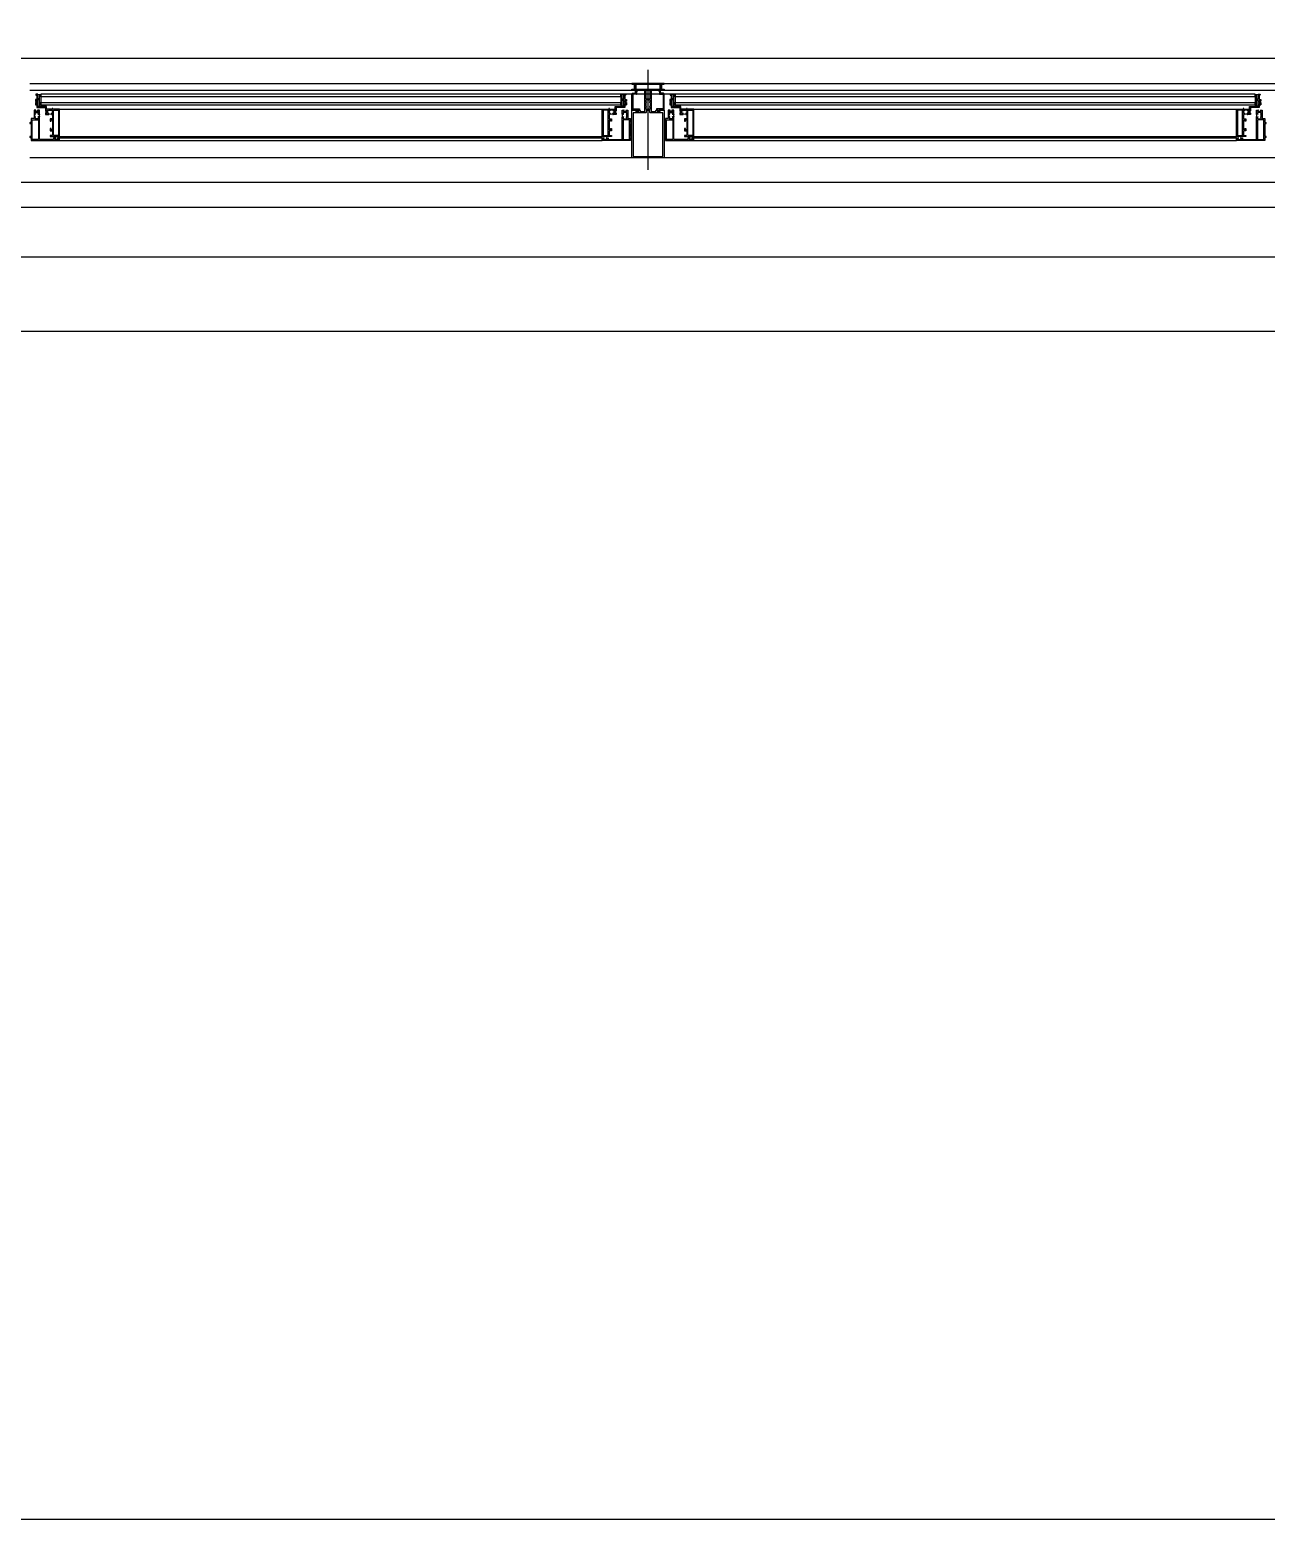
# Model space of a CAD drawing. Header units: millimetres. Extents: x 0 to 356400, y 0 to 68257.
# Drawn here: x 333158.7 to 333258.5, y 7200 to 7320.2 of the extents above; entities that cross this region are included whole.
import ezdxf

# ---------------------------------------------------------------- set-up
doc = ezdxf.new("R2010")
doc.units = ezdxf.units.MM
doc.header["$LTSCALE"] = 75
doc.layers.add('8', color=8, linetype='Continuous')
doc.layers.add('G(그리드2)', color=235, linetype='Continuous', plot=False)

# ---------------------------------------------------------------- blocks, each defined once
blk = doc.blocks.new('G$C7369CDF7')
at = {"layer": '8'}
for p, q in [((1230.3, 85650), (1230.3, 9550)), ((1530.3, 10660), (1530.3, 38660)), ((1780.3, 29700), (1780.3, 36410)), ((1230.3, 36260), (1230.3, 29860)), ((1480.3, 36260), (1480.3, 29840)), ((1630.3, 29860), (1630.3, 36260)), ((1280.3, 31162.5), (1280.3, 36185)), ((1294.3, 31162.5), (1294.3, 36185)), ((1430.3, 36185), (1430.3, 31162.5)), ((1302.3, 33641.1), (1302.3, 33645)), ((1311.3, 33641.1), (1302.3, 33641.1)), ((1302.3, 33635.1), (1302.3, 31184.9)), ((1307.3, 33635.1), (1302.3, 33635.1)), ((1302.6, 33645.3), (1303.5, 33645.3)), ((1327.3, 33637.6), (1303.3, 33637.6)), ((1303.3, 33637.6), (1303.3, 33635.1)), ((1303.3, 33635.1), (1327.3, 33635.1)), ((1303.8, 33645), (1303.8, 33643.1)), ((1303.8, 33643.1), (1313.1, 33643.1)), ((1307.3, 33635.1), (1307.3, 32464.9)), ((1311.3, 33637.6), (1311.3, 33641.1)), ((1314.6, 33637.6), (1311.3, 33637.6)), ((1327.3, 33641.1), (1312.6, 33641.1)), ((1312.6, 33641.1), (1312.6, 33638.9)), ((1312.6, 33638.9), (1314.6, 33638.9)), ((1313.1, 33643.1), (1313.1, 33646.3)), ((1313.1, 33646.3), (1316.1, 33646.3)), ((1314.6, 33638.9), (1314.6, 33637.6)), ((1316.1, 33644.6), (1315.1, 33644.6)), ((1315.1, 33644.6), (1315.1, 33643.1)), ((1315.1, 33643.1), (1316.6, 33643.1)), ((1316.6, 33645.8), (1316.6, 33645.1)), ((1316.6, 33643.1), (1318.8, 33643.1)), ((1324.3, 33635.1), (1318.3, 33635.1)), ((1318.8, 33643.1), (1318.8, 33646.3)), ((1318.8, 33646.3), (1323.3, 33646.3)), ((1319.3, 33635.1), (1319.3, 32464.9)), ((1323.3, 33644.6), (1320.8, 33644.6)), ((1320.8, 33644.6), (1320.8, 33643.1)), ((1320.8, 33643.1), (1329.3, 33643.1)), ((1323.8, 33645.8), (1323.8, 33645.1)), ((1324.3, 33635.1), (1324.3, 32464.9)), ((1325.3, 33637.6), (1325.3, 33638.9)), ((1325.3, 33638.9), (1327.3, 33638.9)), ((1327.3, 33637.6), (1325.3, 33637.6)), ((1327.3, 33638.9), (1327.3, 33641.1)), ((1327.3, 33635.1), (1327.3, 33637.6)), ((1327.3, 33623.7), (1327.3, 33637.6)), ((1329.3, 33643.1), (1329.3, 33625.7)), ((1334.3, 33645.5), (1334.3, 33649)), ((1334.3, 33649), (1345, 33649)), ((1334.3, 33638), (1334.3, 33641.5)), ((1342.2, 33638), (1334.3, 33638)), ((1334.8, 33642), (1334.8, 33642)), ((1336.8, 33647), (1335.3, 33647)), ((1335.3, 33647), (1335.3, 33645.5)), ((1335.3, 33641.5), (1335.3, 33640)), ((1335.3, 33640), (1336.8, 33640)), ((1336.8, 33640), (1336.8, 33647)), ((1338.8, 33646.5), (1338.8, 33640.5)), ((1341.7, 33647), (1339.3, 33647)), ((1339.3, 33640), (1341.7, 33640)), ((1341.7, 33646.5), (1341.7, 33647)), ((1341.7, 33640), (1341.7, 33640.5)), ((1347.9, 33647), (1342.7, 33647)), ((1342.7, 33647), (1342.7, 33646.5)), ((1342.7, 33640.5), (1342.7, 33638.5)), ((1345, 33649), (1345.3, 33648.7)), ((1345.3, 33648.7), (1345.6, 33649)), ((1345.6, 33649), (1350.8, 33649)), ((1347.9, 33646.5), (1347.9, 33647)), ((1347.9, 33638.5), (1347.9, 33640.5)), ((1392.3, 33638), (1348.4, 33638)), ((1351.3, 33647), (1348.9, 33647)), ((1348.9, 33647), (1348.9, 33646.5)), ((1348.9, 33640.5), (1348.9, 33640)), ((1348.9, 33640), (1351.3, 33640)), ((1351.3, 33649.5), (1351.3, 33654.5)), ((1351.3, 33654.5), (1359.3, 33654.5)), ((1351.8, 33640.5), (1351.8, 33646.5)), ((1353.8, 33652.5), (1353.8, 33640)), ((1393.3, 33652.5), (1353.8, 33652.5)), ((1353.8, 33640), (1393.3, 33640)), ((1359.3, 33654.5), (1359.3, 33656.5)), ((1361.3, 33656.5), (1361.3, 33654.5)), ((1361.3, 33654.5), (1387.3, 33654.5)), ((1387.3, 33654.5), (1387.3, 33656.5)), ((1389.3, 33656.5), (1389.3, 33654.5)), ((1389.3, 33654.5), (1395.3, 33654.5)), ((1393.3, 33640), (1393.3, 33652.5)), ((1393.3, 33609.5), (1393.3, 33637)), ((1395.3, 33654.5), (1395.3, 33597.5)), ((1332.3, 33623.7), (1327.3, 33623.7)), ((1329.3, 33625.7), (1335.8, 33625.7)), ((1331.8, 33612.5), (1332.3, 33612.5)), ((1332.3, 33611), (1331.8, 33611)), ((1332.3, 33616.8), (1332.3, 33623.7)), ((1332.6, 33616.5), (1332.3, 33616.8)), ((1332.3, 33616.2), (1332.6, 33616.5)), ((1332.3, 33612.5), (1332.3, 33616.2)), ((1332.3, 33597.5), (1332.3, 33611)), ((1332.3, 32474.3), (1332.3, 33597.5)), ((1387.3, 33597.5), (1332.3, 33597.5)), ((1334.3, 33620.9), (1334.3, 33620.6)), ((1334.3, 33618.6), (1334.3, 33614.4)), ((1334.3, 33612.4), (1334.3, 33612.1)), ((1385.3, 33609.5), (1334.3, 33609.5)), ((1334.3, 33609.5), (1334.3, 33599.5)), ((1334.3, 33599.5), (1385.3, 33599.5)), ((1335.8, 33624.7), (1334.9, 33624.7)), ((1334.9, 33623.5), (1341.1, 33623.5)), ((1340.7, 33621.5), (1334.9, 33621.5)), ((1334.9, 33611.5), (1340.7, 33611.5)), ((1340.2, 33625.7), (1343.3, 33625.7)), ((1341.1, 33624.7), (1340.2, 33624.7)), ((1342.8, 33619.1), (1340.8, 33619.1)), ((1340.8, 33613.9), (1342.8, 33613.9)), ((1341.3, 33620.6), (1341.3, 33620.9)), ((1341.3, 33612.1), (1341.3, 33612.4)), ((1343.3, 33625.7), (1343.3, 33619.6)), ((1343.3, 33613.4), (1343.3, 33611.5)), ((1343.3, 33611.5), (1351.8, 33611.5)), ((1351.8, 33611.5), (1351.8, 33616.5)), ((1351.8, 33616.5), (1356.3, 33616.5)), ((1356.3, 33614.5), (1353.8, 33614.5)), ((1353.8, 33614.5), (1353.8, 33611.5)), ((1353.8, 33611.5), (1373.8, 33611.5)), ((1356.3, 33616.5), (1356.3, 33614.5)), ((1371.3, 33614.5), (1371.3, 33616.5)), ((1371.3, 33616.5), (1375.8, 33616.5)), ((1373.8, 33614.5), (1371.3, 33614.5)), ((1373.8, 33611.5), (1373.8, 33614.5)), ((1375.8, 33616.5), (1375.8, 33611.5)), ((1375.8, 33611.5), (1385.3, 33611.5)), ((1385.3, 33611.5), (1385.3, 33616.5)), ((1385.3, 33616.5), (1387.3, 33616.5)), ((1385.3, 33599.5), (1385.3, 33609.5)), ((1387.3, 33616.5), (1387.3, 33597.5)), ((1387.3, 32502.5), (1387.3, 33597.5)), ((1390.3, 33606), (1390.3, 33609.5)), ((1390.3, 33609.5), (1393.3, 33609.5)), ((1390.3, 33597.5), (1390.3, 33601)), ((1390.3, 32502.5), (1390.3, 33597.5)), ((1395.3, 33597.5), (1390.3, 33597.5)), ((1393.3, 33607.5), (1391.8, 33607.5)), ((1391.8, 33607.5), (1391.8, 33606)), ((1391.8, 33601), (1391.8, 33599.5)), ((1391.8, 33599.5), (1393.3, 33599.5)), ((1393.3, 33599.5), (1393.3, 33607.5)), ((1395.3, 32502.5), (1395.3, 33597.5)), ((1332.3, 32489), (1331.8, 32489)), ((1331.8, 32487.5), (1332.3, 32487.5)), ((1387.3, 32502.5), (1332.3, 32502.5)), ((1332.3, 32502.5), (1332.3, 32489)), ((1332.3, 32487.5), (1332.3, 32483.8)), ((1334.3, 32490.5), (1334.3, 32500.5)), ((1334.3, 32500.5), (1385.3, 32500.5)), ((1385.3, 32490.5), (1334.3, 32490.5)), ((1334.3, 32487.6), (1334.3, 32487.9)), ((1334.3, 32481.4), (1334.3, 32485.6)), ((1334.9, 32488.5), (1340.7, 32488.5)), ((1340.8, 32486.1), (1342.8, 32486.1)), ((1341.3, 32487.9), (1341.3, 32487.6)), ((1343.3, 32486.6), (1343.3, 32488.5)), ((1343.3, 32488.5), (1351.8, 32488.5)), ((1351.8, 32488.5), (1351.8, 32483.5)), ((1353.8, 32485.5), (1353.8, 32488.5)), ((1353.8, 32488.5), (1373.8, 32488.5)), ((1356.3, 32485.5), (1353.8, 32485.5)), ((1356.3, 32483.5), (1356.3, 32485.5)), ((1373.8, 32485.5), (1371.3, 32485.5)), ((1371.3, 32485.5), (1371.3, 32483.5)), ((1373.8, 32488.5), (1373.8, 32485.5)), ((1375.8, 32483.5), (1375.8, 32488.5)), ((1375.8, 32488.5), (1385.3, 32488.5)), ((1385.3, 32500.5), (1385.3, 32490.5)), ((1385.3, 32488.5), (1385.3, 32483.5)), ((1387.3, 32483.5), (1387.3, 32502.5)), ((1390.3, 32502.5), (1390.3, 32499)), ((1395.3, 32502.5), (1390.3, 32502.5)), ((1390.3, 32494), (1390.3, 32490.5)), ((1390.3, 32490.5), (1393.3, 32490.5)), ((1391.8, 32499), (1391.8, 32500.5)), ((1391.8, 32500.5), (1393.3, 32500.5)), ((1391.8, 32492.5), (1391.8, 32494)), ((1393.3, 32492.5), (1391.8, 32492.5)), ((1393.3, 32500.5), (1393.3, 32492.5)), ((1393.3, 32490.5), (1393.3, 32463)), ((1395.3, 32445.5), (1395.3, 32502.5)), ((1307.3, 32464.9), (1302.3, 32464.9)), ((1311.3, 32458.9), (1302.3, 32458.9)), ((1302.3, 32458.9), (1302.3, 32455)), ((1302.6, 32454.7), (1303.5, 32454.7)), ((1303.3, 32464.9), (1327.3, 32464.9)), ((1303.3, 32462.4), (1303.3, 32464.9)), ((1327.3, 32462.4), (1303.3, 32462.4)), ((1303.8, 32455), (1303.8, 32456.9)), ((1303.8, 32456.9), (1313.1, 32456.9)), ((1314.6, 32462.4), (1311.3, 32462.4)), ((1311.3, 32462.4), (1311.3, 32458.9)), ((1312.6, 32458.9), (1312.6, 32461.1)), ((1312.6, 32461.1), (1314.6, 32461.1)), ((1327.3, 32458.9), (1312.6, 32458.9)), ((1313.1, 32456.9), (1313.1, 32453.7)), ((1314.6, 32461.1), (1314.6, 32462.4)), ((1315.1, 32455.4), (1315.1, 32456.9)), ((1315.1, 32456.9), (1316.6, 32456.9)), ((1316.1, 32455.4), (1315.1, 32455.4)), ((1316.6, 32456.9), (1318.8, 32456.9)), ((1316.6, 32454.2), (1316.6, 32454.9)), ((1324.3, 32464.9), (1318.3, 32464.9)), ((1318.8, 32456.9), (1318.8, 32453.7)), ((1320.8, 32455.4), (1320.8, 32456.9)), ((1320.8, 32456.9), (1329.3, 32456.9)), ((1323.3, 32455.4), (1320.8, 32455.4)), ((1323.8, 32454.2), (1323.8, 32454.9)), ((1327.3, 32462.4), (1325.3, 32462.4)), ((1325.3, 32462.4), (1325.3, 32461.1)), ((1325.3, 32461.1), (1327.3, 32461.1)), ((1332.3, 32476.3), (1327.3, 32476.3)), ((1327.3, 32476.3), (1327.3, 32462.4)), ((1327.3, 32464.9), (1327.3, 32462.4)), ((1327.3, 32461.1), (1327.3, 32458.9)), ((1329.3, 32456.9), (1329.3, 32474.3)), ((1329.3, 32474.3), (1335.8, 32474.3)), ((1332.3, 32483.8), (1332.6, 32483.5)), ((1332.6, 32483.5), (1332.3, 32483.2)), ((1332.3, 32483.2), (1332.3, 32476.3)), ((1334.3, 32479.1), (1334.3, 32479.4)), ((1342.2, 32462), (1334.3, 32462)), ((1334.3, 32462), (1334.3, 32458.5)), ((1334.8, 32458), (1334.8, 32458)), ((1340.7, 32478.5), (1334.9, 32478.5)), ((1334.9, 32476.5), (1341.1, 32476.5)), ((1335.8, 32475.3), (1334.9, 32475.3)), ((1335.3, 32458.5), (1335.3, 32460)), ((1335.3, 32460), (1336.8, 32460)), ((1336.8, 32460), (1336.8, 32453)), ((1338.8, 32453.5), (1338.8, 32459.5)), ((1339.3, 32460), (1341.7, 32460)), ((1341.1, 32475.3), (1340.2, 32475.3)), ((1340.2, 32474.3), (1343.3, 32474.3)), ((1342.8, 32480.9), (1340.8, 32480.9)), ((1341.3, 32479.4), (1341.3, 32479.1)), ((1341.7, 32460), (1341.7, 32459.5)), ((1342.7, 32459.5), (1342.7, 32461.5)), ((1343.3, 32474.3), (1343.3, 32480.4)), ((1347.9, 32461.5), (1347.9, 32459.5)), ((1392.3, 32462), (1348.4, 32462)), ((1348.9, 32459.5), (1348.9, 32460)), ((1348.9, 32460), (1351.3, 32460)), ((1351.8, 32483.5), (1356.3, 32483.5)), ((1351.8, 32459.5), (1351.8, 32453.5)), ((1353.8, 32447.5), (1353.8, 32460)), ((1353.8, 32460), (1393.3, 32460)), ((1371.3, 32483.5), (1375.8, 32483.5)), ((1385.3, 32483.5), (1387.3, 32483.5)), ((1393.3, 32460), (1393.3, 32447.5)), ((1281.8, 32442.5), (1280.3, 32442.5)), ((1280.3, 32442.5), (1280.3, 32410)), ((1281.8, 32436), (1281.8, 32442.5)), ((1281.8, 32386.5), (1281.8, 32434)), ((1281.8, 32434), (1291.2, 32434)), ((1291.2, 32435.5), (1282.3, 32435.5)), ((1283.5, 32437.1), (1291.8, 32437.1)), ((1291.8, 32435.6), (1283.5, 32435.6)), ((1292.3, 32437.6), (1292.3, 32442.5)), ((1292.3, 32442.5), (1294.3, 32442.5)), ((1292.3, 32410), (1292.3, 32435.1)), ((1294.3, 32442.5), (1294.3, 32432.5)), ((1294.3, 32432.5), (1295, 32432.5)), ((1295, 32431), (1294.3, 32431)), ((1294.3, 32431), (1294.3, 32417.5)), ((1300.3, 32435), (1294.8, 32435)), ((1294.8, 32435), (1294.8, 32433)), ((1294.8, 32433), (1301.3, 32433)), ((1300.3, 32441.5), (1300.3, 32435)), ((1334, 32442.5), (1301.3, 32442.5)), ((1302.3, 32434), (1302.3, 32440.5)), ((1302.3, 32440.5), (1331.7, 32440.5)), ((1313.1, 32453.7), (1316.1, 32453.7)), ((1318.8, 32453.7), (1323.3, 32453.7)), ((1331.7, 32440.5), (1331.7, 32427)), ((1331.7, 32427), (1334, 32427)), ((1334, 32433), (1334, 32442.5)), ((1334, 32427), (1334, 32430)), ((1334.3, 32454.5), (1334.3, 32451)), ((1334.3, 32451), (1345, 32451)), ((1334.3, 32433.6), (1334.3, 32442.5)), ((1334.3, 32442.5), (1430.3, 32442.5)), ((1334.3, 32426), (1334.3, 32429.5)), ((1336.8, 32425.5), (1334.8, 32425.5)), ((1335.3, 32453), (1335.3, 32454.5)), ((1336.8, 32453), (1335.3, 32453)), ((1337, 32434.5), (1335.4, 32434.5)), ((1335.4, 32434.5), (1335.4, 32433.6)), ((1335.4, 32433.8), (1335.4, 32433)), ((1335.4, 32430), (1335.4, 32429.1)), ((1335.4, 32429.5), (1335.4, 32428.5)), ((1335.4, 32428.5), (1337, 32428.5)), ((1336.4, 32434.3), (1335.9, 32434.3)), ((1335.9, 32428.6), (1336.4, 32428.6)), ((1336.9, 32429.1), (1336.9, 32433.8)), ((1337, 32428.5), (1337, 32434.5)), ((1337.3, 32417), (1337.3, 32425)), ((1341.7, 32453), (1339.3, 32453)), ((1339.8, 32439.5), (1339.8, 32414.5)), ((1427.8, 32440), (1340.3, 32440)), ((1341.7, 32453.5), (1341.7, 32453)), ((1342.7, 32453), (1342.7, 32453.5)), ((1347.9, 32453), (1342.7, 32453)), ((1345, 32451), (1345.3, 32451.3)), ((1345.3, 32451.3), (1345.6, 32451)), ((1345.6, 32451), (1350.8, 32451)), ((1347.9, 32453.5), (1347.9, 32453)), ((1348.9, 32453), (1348.9, 32453.5)), ((1351.3, 32453), (1348.9, 32453)), ((1351.3, 32450.5), (1351.3, 32445.5)), ((1351.3, 32445.5), (1359.3, 32445.5)), ((1393.3, 32447.5), (1353.8, 32447.5)), ((1359.3, 32445.5), (1359.3, 32443.5)), ((1361.3, 32443.5), (1361.3, 32445.5)), ((1361.3, 32445.5), (1387.3, 32445.5)), ((1387.3, 32445.5), (1387.3, 32443.5)), ((1389.3, 32443.5), (1389.3, 32445.5)), ((1389.3, 32445.5), (1395.3, 32445.5)), ((1427.8, 32380), (1427.8, 32440)), ((1430.3, 32442.5), (1430.3, 32377.5)), ((1454.5, 32410), (1253.2, 32410)), ((1280.3, 32410), (1280.3, 32377.5)), ((1292.3, 32384.9), (1292.3, 32410)), ((1294.3, 32414.5), (1294.3, 32405.5)), ((1311.3, 32414.5), (1294.3, 32414.5)), ((1294.3, 32405.5), (1311.3, 32405.5)), ((1294.3, 32402.5), (1294.3, 32389)), ((1295.3, 32416.5), (1322.5, 32416.5)), ((1322.5, 32403.5), (1295.3, 32403.5)), ((1311.3, 32410), (1311.3, 32414.5)), ((1311.3, 32405.5), (1311.3, 32410)), ((1313.3, 32410), (1313.3, 32413.7)), ((1313.3, 32410), (1313.3, 32406.3)), ((1314.1, 32414.5), (1316.8, 32414.5)), ((1314.1, 32405.5), (1316.8, 32405.5)), ((1317.3, 32414), (1317.3, 32413.8)), ((1317.3, 32406), (1317.3, 32406.3)), ((1318.8, 32413.8), (1318.8, 32414)), ((1318.8, 32406.3), (1318.8, 32406)), ((1319.3, 32414.5), (1326.3, 32414.5)), ((1319.3, 32405.5), (1326.3, 32405.5)), ((1322.5, 32416.5), (1322.8, 32416.2)), ((1322.8, 32403.8), (1322.5, 32403.5)), ((1322.8, 32416.2), (1323.1, 32416.5)), ((1323.1, 32403.5), (1322.8, 32403.8)), ((1323.1, 32416.5), (1336.8, 32416.5)), ((1336.8, 32403.5), (1323.1, 32403.5)), ((1326.8, 32414), (1326.8, 32413.8)), ((1326.8, 32406), (1326.8, 32406.3)), ((1328.3, 32413.8), (1328.3, 32414)), ((1328.3, 32406.3), (1328.3, 32406)), ((1328.8, 32414.5), (1331.5, 32414.5)), ((1328.8, 32405.5), (1331.5, 32405.5)), ((1332.3, 32413.7), (1332.3, 32410)), ((1332.3, 32406.3), (1332.3, 32410)), ((1334.8, 32413.5), (1334.8, 32410)), ((1334.8, 32410), (1334.8, 32406.5)), ((1334.8, 32394.5), (1336.8, 32394.5)), ((1339.3, 32414), (1335.3, 32414)), ((1335.3, 32406), (1339.3, 32406)), ((1337.3, 32395), (1337.3, 32403)), ((1339.8, 32405.5), (1339.8, 32380.5)), ((1280.3, 32377.5), (1281.8, 32377.5)), ((1281.8, 32377.5), (1281.8, 32384)), ((1291.2, 32386), (1282.3, 32386)), ((1282.3, 32384.5), (1291.2, 32384.5)), ((1283.5, 32384.4), (1291.8, 32384.4)), ((1291.8, 32382.9), (1283.5, 32382.9)), ((1292.3, 32377.5), (1292.3, 32382.4)), ((1294.3, 32377.5), (1292.3, 32377.5)), ((1294.3, 32389), (1295, 32389)), ((1295, 32387.5), (1294.3, 32387.5)), ((1294.3, 32387.5), (1294.3, 32377.5)), ((1294.8, 32385), (1294.8, 32387)), ((1294.8, 32387), (1301.3, 32387)), ((1300.3, 32385), (1294.8, 32385)), ((1300.3, 32378.5), (1300.3, 32385)), ((1334, 32377.5), (1301.3, 32377.5)), ((1302.3, 32386), (1302.3, 32379.5)), ((1302.3, 32379.5), (1331.7, 32379.5)), ((1302.3, 32361.1), (1302.3, 32365)), ((1302.6, 32365.3), (1303.5, 32365.3)), ((1303.8, 32365), (1303.8, 32363.1)), ((1313.1, 32363.1), (1313.1, 32366.3)), ((1313.1, 32366.3), (1316.1, 32366.3)), ((1316.1, 32364.6), (1315.1, 32364.6)), ((1315.1, 32364.6), (1315.1, 32363.1)), ((1316.6, 32365.8), (1316.6, 32365.1)), ((1318.8, 32363.1), (1318.8, 32366.3)), ((1318.8, 32366.3), (1323.3, 32366.3)), ((1323.3, 32364.6), (1320.8, 32364.6)), ((1320.8, 32364.6), (1320.8, 32363.1)), ((1323.8, 32365.8), (1323.8, 32365.1)), ((1331.7, 32379.5), (1331.7, 32393)), ((1331.7, 32393), (1334, 32393)), ((1334, 32393), (1334, 32390)), ((1334, 32387), (1334, 32377.5)), ((1334.3, 32390.6), (1334.3, 32394)), ((1334.3, 32377.5), (1334.3, 32386.5)), ((1430.3, 32377.5), (1334.3, 32377.5)), ((1334.3, 32365.5), (1334.3, 32369)), ((1334.3, 32369), (1345, 32369)), ((1336.8, 32367), (1335.3, 32367)), ((1335.3, 32367), (1335.3, 32365.5)), ((1337, 32391.5), (1335.4, 32391.5)), ((1335.4, 32391.5), (1335.4, 32390.6)), ((1335.4, 32390), (1335.4, 32390.9)), ((1335.4, 32386.2), (1335.4, 32387)), ((1335.4, 32386.5), (1335.4, 32385.5)), ((1335.4, 32385.5), (1337, 32385.5)), ((1335.9, 32391.4), (1336.4, 32391.4)), ((1336.4, 32385.7), (1335.9, 32385.7)), ((1336.8, 32360), (1336.8, 32367)), ((1336.9, 32390.9), (1336.9, 32386.2)), ((1337, 32385.5), (1337, 32391.5)), ((1338.8, 32366.5), (1338.8, 32360.5)), ((1341.7, 32367), (1339.3, 32367)), ((1340.3, 32380), (1427.8, 32380)), ((1341.7, 32366.5), (1341.7, 32367)), ((1347.9, 32367), (1342.7, 32367)), ((1342.7, 32367), (1342.7, 32366.5)), ((1345, 32369), (1345.3, 32368.7)), ((1345.3, 32368.7), (1345.6, 32369)), ((1345.6, 32369), (1350.8, 32369)), ((1347.9, 32366.5), (1347.9, 32367)), ((1351.3, 32367), (1348.9, 32367)), ((1348.9, 32367), (1348.9, 32366.5)), ((1351.3, 32369.5), (1351.3, 32374.5)), ((1351.3, 32374.5), (1359.3, 32374.5)), ((1351.8, 32360.5), (1351.8, 32366.5)), ((1353.8, 32372.5), (1353.8, 32360)), ((1393.3, 32372.5), (1353.8, 32372.5)), ((1359.3, 32374.5), (1359.3, 32376.5)), ((1361.3, 32376.5), (1361.3, 32374.5)), ((1361.3, 32374.5), (1387.3, 32374.5)), ((1387.3, 32374.5), (1387.3, 32376.5)), ((1389.3, 32376.5), (1389.3, 32374.5)), ((1389.3, 32374.5), (1395.3, 32374.5)), ((1393.3, 32360), (1393.3, 32372.5)), ((1395.3, 32374.5), (1395.3, 32317.5)), ((1311.3, 32361.1), (1302.3, 32361.1)), ((1307.3, 32355.1), (1302.3, 32355.1)), ((1327.3, 32357.6), (1303.3, 32357.6)), ((1303.3, 32357.6), (1303.3, 32355.1)), ((1303.3, 32355.1), (1327.3, 32355.1)), ((1303.8, 32363.1), (1313.1, 32363.1)), ((1307.3, 32355.1), (1307.3, 31184.9)), ((1311.3, 32357.6), (1311.3, 32361.1)), ((1314.6, 32357.6), (1311.3, 32357.6)), ((1327.3, 32361.1), (1312.6, 32361.1)), ((1312.6, 32361.1), (1312.6, 32358.9)), ((1312.6, 32358.9), (1314.6, 32358.9)), ((1314.6, 32358.9), (1314.6, 32357.6)), ((1315.1, 32363.1), (1316.6, 32363.1)), ((1316.6, 32363.1), (1318.8, 32363.1)), ((1324.3, 32355.1), (1318.3, 32355.1)), ((1319.3, 32355.1), (1319.3, 31184.9)), ((1320.8, 32363.1), (1329.3, 32363.1)), ((1324.3, 32355.1), (1324.3, 31184.9)), ((1325.3, 32357.6), (1325.3, 32358.9)), ((1325.3, 32358.9), (1327.3, 32358.9)), ((1327.3, 32357.6), (1325.3, 32357.6)), ((1327.3, 32358.9), (1327.3, 32361.1)), ((1327.3, 32355.1), (1327.3, 32357.6)), ((1327.3, 32343.7), (1327.3, 32357.6)), ((1332.3, 32343.7), (1327.3, 32343.7)), ((1329.3, 32363.1), (1329.3, 32345.7)), ((1329.3, 32345.7), (1335.8, 32345.7)), ((1332.3, 31222.5), (1332.3, 32345.7)), ((1332.3, 32336.8), (1332.3, 32343.7)), ((1332.6, 32336.5), (1332.3, 32336.8)), ((1332.3, 32336.2), (1332.6, 32336.5)), ((1332.3, 32332.5), (1332.3, 32336.2)), ((1334.3, 32358), (1334.3, 32361.5)), ((1342.2, 32358), (1334.3, 32358)), ((1334.3, 32340.9), (1334.3, 32340.6)), ((1334.3, 32338.6), (1334.3, 32334.4)), ((1334.8, 32362), (1334.8, 32362)), ((1335.8, 32344.7), (1334.9, 32344.7)), ((1334.9, 32343.5), (1341.1, 32343.5)), ((1340.7, 32341.5), (1334.9, 32341.5)), ((1335.3, 32361.5), (1335.3, 32360)), ((1335.3, 32360), (1336.8, 32360)), ((1339.3, 32360), (1341.7, 32360)), ((1340.2, 32345.7), (1343.3, 32345.7)), ((1341.1, 32344.7), (1340.2, 32344.7)), ((1342.8, 32339.1), (1340.8, 32339.1)), ((1341.3, 32340.6), (1341.3, 32340.9)), ((1341.7, 32360), (1341.7, 32360.5)), ((1342.7, 32360.5), (1342.7, 32358.5)), ((1343.3, 32345.7), (1343.3, 32339.6)), ((1347.9, 32358.5), (1347.9, 32360.5)), ((1392.3, 32358), (1348.4, 32358)), ((1348.9, 32360.5), (1348.9, 32360)), ((1348.9, 32360), (1351.3, 32360)), ((1351.8, 32331.5), (1351.8, 32336.5)), ((1351.8, 32336.5), (1356.3, 32336.5)), ((1353.8, 32360), (1393.3, 32360)), ((1356.3, 32334.5), (1353.8, 32334.5)), ((1353.8, 32334.5), (1353.8, 32331.5)), ((1356.3, 32336.5), (1356.3, 32334.5)), ((1371.3, 32334.5), (1371.3, 32336.5)), ((1371.3, 32336.5), (1375.8, 32336.5)), ((1373.8, 32334.5), (1371.3, 32334.5)), ((1373.8, 32331.5), (1373.8, 32334.5)), ((1375.8, 32336.5), (1375.8, 32331.5)), ((1385.3, 32331.5), (1385.3, 32336.5)), ((1385.3, 32336.5), (1387.3, 32336.5)), ((1387.3, 32336.5), (1387.3, 32317.5)), ((1393.3, 32329.5), (1393.3, 32357)), ((1331.8, 32332.5), (1332.3, 32332.5)), ((1332.3, 32331), (1331.8, 32331)), ((1332.3, 32317.5), (1332.3, 32331)), ((1387.3, 32317.5), (1332.3, 32317.5)), ((1334.3, 32332.4), (1334.3, 32332.1)), ((1385.3, 32329.5), (1334.3, 32329.5)), ((1334.3, 32329.5), (1334.3, 32319.5)), ((1334.3, 32319.5), (1385.3, 32319.5)), ((1334.9, 32331.5), (1340.7, 32331.5)), ((1340.8, 32333.9), (1342.8, 32333.9)), ((1341.3, 32332.1), (1341.3, 32332.4)), ((1343.3, 32333.4), (1343.3, 32331.5)), ((1343.3, 32331.5), (1351.8, 32331.5)), ((1353.8, 32331.5), (1373.8, 32331.5)), ((1375.8, 32331.5), (1385.3, 32331.5)), ((1385.3, 32319.5), (1385.3, 32329.5)), ((1387.3, 31222.5), (1387.3, 32317.5)), ((1390.3, 32326), (1390.3, 32329.5)), ((1390.3, 32329.5), (1393.3, 32329.5)), ((1390.3, 32317.5), (1390.3, 32321)), ((1390.3, 31222.5), (1390.3, 32317.5)), ((1395.3, 32317.5), (1390.3, 32317.5)), ((1393.3, 32327.5), (1391.8, 32327.5)), ((1391.8, 32327.5), (1391.8, 32326)), ((1391.8, 32321), (1391.8, 32319.5)), ((1391.8, 32319.5), (1393.3, 32319.5)), ((1393.3, 32319.5), (1393.3, 32327.5)), ((1395.3, 31222.5), (1395.3, 32317.5)), ((1387.3, 31222.5), (1332.3, 31222.5)), ((1332.3, 31222.5), (1332.3, 31209)), ((1387.3, 31203.5), (1387.3, 31222.5)), ((1390.3, 31222.5), (1390.3, 31219)), ((1395.3, 31222.5), (1390.3, 31222.5)), ((1395.3, 31165.5), (1395.3, 31222.5)), ((1332.3, 31196.3), (1327.3, 31196.3)), ((1327.3, 31196.3), (1327.3, 31182.4)), ((1329.3, 31176.9), (1329.3, 31194.3)), ((1329.3, 31194.3), (1335.8, 31194.3)), ((1332.3, 31209), (1331.8, 31209)), ((1331.8, 31207.5), (1332.3, 31207.5)), ((1332.3, 31207.5), (1332.3, 31203.8)), ((1332.3, 31203.8), (1332.6, 31203.5)), ((1332.6, 31203.5), (1332.3, 31203.2)), ((1332.3, 31203.2), (1332.3, 31196.3)), ((1334.3, 31210.5), (1334.3, 31220.5)), ((1334.3, 31220.5), (1385.3, 31220.5)), ((1385.3, 31210.5), (1334.3, 31210.5)), ((1334.3, 31207.6), (1334.3, 31207.9)), ((1334.3, 31201.4), (1334.3, 31205.6)), ((1334.3, 31199.1), (1334.3, 31199.4)), ((1334.9, 31208.5), (1340.7, 31208.5)), ((1340.7, 31198.5), (1334.9, 31198.5)), ((1334.9, 31196.5), (1341.1, 31196.5)), ((1335.8, 31195.3), (1334.9, 31195.3)), ((1341.1, 31195.3), (1340.2, 31195.3)), ((1340.2, 31194.3), (1343.3, 31194.3)), ((1340.8, 31206.1), (1342.8, 31206.1)), ((1342.8, 31200.9), (1340.8, 31200.9)), ((1341.3, 31207.9), (1341.3, 31207.6)), ((1341.3, 31199.4), (1341.3, 31199.1)), ((1343.3, 31206.6), (1343.3, 31208.5)), ((1343.3, 31208.5), (1351.8, 31208.5)), ((1343.3, 31194.3), (1343.3, 31200.4)), ((1351.8, 31208.5), (1351.8, 31203.5)), ((1351.8, 31203.5), (1356.3, 31203.5)), ((1353.8, 31205.5), (1353.8, 31208.5)), ((1353.8, 31208.5), (1373.8, 31208.5)), ((1356.3, 31205.5), (1353.8, 31205.5)), ((1356.3, 31203.5), (1356.3, 31205.5)), ((1373.8, 31205.5), (1371.3, 31205.5)), ((1371.3, 31205.5), (1371.3, 31203.5)), ((1371.3, 31203.5), (1375.8, 31203.5)), ((1373.8, 31208.5), (1373.8, 31205.5)), ((1375.8, 31203.5), (1375.8, 31208.5)), ((1375.8, 31208.5), (1385.3, 31208.5)), ((1385.3, 31220.5), (1385.3, 31210.5)), ((1385.3, 31208.5), (1385.3, 31203.5)), ((1385.3, 31203.5), (1387.3, 31203.5)), ((1390.3, 31214), (1390.3, 31210.5)), ((1390.3, 31210.5), (1393.3, 31210.5)), ((1391.8, 31219), (1391.8, 31220.5)), ((1391.8, 31220.5), (1393.3, 31220.5)), ((1391.8, 31212.5), (1391.8, 31214)), ((1393.3, 31212.5), (1391.8, 31212.5)), ((1393.3, 31220.5), (1393.3, 31212.5)), ((1393.3, 31210.5), (1393.3, 31183)), ((1307.3, 31184.9), (1302.3, 31184.9)), ((1311.3, 31178.9), (1302.3, 31178.9)), ((1302.3, 31178.9), (1302.3, 31175)), ((1302.6, 31174.7), (1303.5, 31174.7)), ((1303.3, 31184.9), (1327.3, 31184.9)), ((1303.3, 31182.4), (1303.3, 31184.9)), ((1327.3, 31182.4), (1303.3, 31182.4)), ((1303.8, 31175), (1303.8, 31176.9)), ((1303.8, 31176.9), (1313.1, 31176.9)), ((1314.6, 31182.4), (1311.3, 31182.4)), ((1311.3, 31182.4), (1311.3, 31178.9)), ((1312.6, 31178.9), (1312.6, 31181.1)), ((1312.6, 31181.1), (1314.6, 31181.1)), ((1327.3, 31178.9), (1312.6, 31178.9)), ((1313.1, 31176.9), (1313.1, 31173.7)), ((1313.1, 31173.7), (1316.1, 31173.7)), ((1314.6, 31181.1), (1314.6, 31182.4)), ((1315.1, 31175.4), (1315.1, 31176.9)), ((1315.1, 31176.9), (1316.6, 31176.9)), ((1316.1, 31175.4), (1315.1, 31175.4)), ((1316.6, 31176.9), (1318.8, 31176.9)), ((1316.6, 31174.2), (1316.6, 31174.9)), ((1324.3, 31184.9), (1318.3, 31184.9)), ((1318.8, 31176.9), (1318.8, 31173.7)), ((1318.8, 31173.7), (1323.3, 31173.7)), ((1320.8, 31175.4), (1320.8, 31176.9)), ((1320.8, 31176.9), (1329.3, 31176.9)), ((1323.3, 31175.4), (1320.8, 31175.4)), ((1323.8, 31174.2), (1323.8, 31174.9)), ((1327.3, 31182.4), (1325.3, 31182.4)), ((1325.3, 31182.4), (1325.3, 31181.1)), ((1325.3, 31181.1), (1327.3, 31181.1)), ((1327.3, 31184.9), (1327.3, 31182.4)), ((1327.3, 31181.1), (1327.3, 31178.9)), ((1342.2, 31182), (1334.3, 31182)), ((1334.3, 31182), (1334.3, 31178.5)), ((1334.3, 31174.5), (1334.3, 31171)), ((1334.3, 31171), (1345, 31171)), ((1334.8, 31178), (1334.8, 31178)), ((1335.3, 31178.5), (1335.3, 31180)), ((1335.3, 31180), (1336.8, 31180)), ((1335.3, 31173), (1335.3, 31174.5)), ((1336.8, 31173), (1335.3, 31173)), ((1336.8, 31180), (1336.8, 31173)), ((1338.8, 31173.5), (1338.8, 31179.5)), ((1339.3, 31180), (1341.7, 31180)), ((1341.7, 31173), (1339.3, 31173)), ((1341.7, 31180), (1341.7, 31179.5)), ((1341.7, 31173.5), (1341.7, 31173)), ((1342.7, 31179.5), (1342.7, 31181.5)), ((1342.7, 31173), (1342.7, 31173.5)), ((1347.9, 31173), (1342.7, 31173)), ((1345, 31171), (1345.3, 31171.3)), ((1345.3, 31171.3), (1345.6, 31171)), ((1345.6, 31171), (1350.8, 31171)), ((1347.9, 31181.5), (1347.9, 31179.5)), ((1347.9, 31173.5), (1347.9, 31173)), ((1392.3, 31182), (1348.4, 31182)), ((1348.9, 31179.5), (1348.9, 31180)), ((1348.9, 31180), (1351.3, 31180)), ((1348.9, 31173), (1348.9, 31173.5)), ((1351.3, 31173), (1348.9, 31173)), ((1351.3, 31170.5), (1351.3, 31165.5)), ((1351.3, 31165.5), (1359.3, 31165.5)), ((1351.8, 31179.5), (1351.8, 31173.5)), ((1353.8, 31167.5), (1353.8, 31180)), ((1353.8, 31180), (1393.3, 31180)), ((1393.3, 31167.5), (1353.8, 31167.5)), ((1359.3, 31165.5), (1359.3, 31163.5)), ((1361.3, 31163.5), (1361.3, 31165.5)), ((1361.3, 31165.5), (1387.3, 31165.5)), ((1387.3, 31165.5), (1387.3, 31163.5)), ((1389.3, 31163.5), (1389.3, 31165.5)), ((1389.3, 31165.5), (1395.3, 31165.5)), ((1393.3, 31180), (1393.3, 31167.5))]:
    blk.add_line(p, q, dxfattribs=at)
for centre, radius, start, end in [((1360.3, 33656.5), 1, 90, 180), ((1360.3, 33656.5), 1, 0, 90), ((1388.3, 33656.5), 1, 90, 180), ((1388.3, 33656.5), 1, 0, 90), ((1302.6, 33645), 0.3, 90, 180), ((1294.4, 33638.1), 8.43, 339.237, 20.763), ((1303.5, 33645), 0.3, 0, 90), ((1316.1, 33645.8), 0.5, 0, 90), ((1316.1, 33645.1), 0.5, 270, 0), ((1323.3, 33645.8), 0.5, 0, 90), ((1323.3, 33645.1), 0.5, 270, 0), ((1334.8, 33645.5), 0.5, 180, 0), ((1334.8, 33641.5), 0.5, 90, 180), ((1334.8, 33641.5), 0.5, 360, 90), ((1339.3, 33646.5), 0.5, 90, 180), ((1339.3, 33640.5), 0.5, 180, 270), ((1342.2, 33646.5), 0.5, 180, 0), ((1342.2, 33640.5), 0.5, 0, 180), ((1342.2, 33638.5), 0.5, 270, 0), ((1345.3, 33632.7), 6.14, 63.4061, 116.5939), ((1348.4, 33646.5), 0.5, 180, 0), ((1348.4, 33640.5), 0.5, 0, 180), ((1348.4, 33638.5), 0.5, 180, 270), ((1350.8, 33649.5), 0.5, 270, 0), ((1351.3, 33646.5), 0.5, 0, 90), ((1351.3, 33640.5), 0.5, 270, 0), ((1392.3, 33637), 1, 0, 90), ((1331.8, 33611.7), 0.75, 90, 270), ((1334.9, 33624.1), 0.625, 90, 180), ((1334.9, 33624.1), 0.625, 180, 270), ((1334.9, 33620.9), 0.6, 90, 180), ((1334.8, 33620.6), 0.5, 180, 270), ((1334.8, 33618.6), 0.5, 90, 180), ((1334.8, 33614.4), 0.5, 180, 270), ((1334.8, 33612.4), 0.5, 90, 180), ((1334.9, 33612.1), 0.6, 180, 270), ((1334.8, 33619.6), 0.5, 270, 90), ((1334.8, 33613.4), 0.5, 270, 90), ((1335.8, 33625.2), 0.5, 0, 90), ((1335.8, 33625.2), 0.5, 270, 0), ((1340.2, 33625.2), 0.5, 90, 180), ((1340.2, 33625.2), 0.5, 180, 270), ((1340.8, 33619.6), 0.5, 90, 270), ((1340.8, 33613.4), 0.5, 90, 270), ((1340.7, 33620.9), 0.6, 0, 90), ((1340.7, 33612.1), 0.6, 270, 360), ((1340.8, 33620.6), 0.5, 270, 0), ((1340.8, 33612.4), 0.5, 0, 90), ((1341.1, 33624.1), 0.625, 0, 90), ((1341.1, 33624.1), 0.625, 270, 0), ((1352.6, 33616.5), 9.86, 163.8262, 196.1738), ((1342.8, 33619.6), 0.5, 270, 0), ((1342.8, 33613.4), 0.5, 0, 90), ((1391, 33606), 0.75, 180, 0), ((1391, 33601), 0.75, 0, 180), ((1331.8, 32488.3), 0.75, 90, 270), ((1334.9, 32487.9), 0.6, 90, 180), ((1334.8, 32487.6), 0.5, 180, 270), ((1334.8, 32485.6), 0.5, 90, 180), ((1334.8, 32486.6), 0.5, 270, 90), ((1340.8, 32486.6), 0.5, 90, 270), ((1340.7, 32487.9), 0.6, 0, 90), ((1340.8, 32487.6), 0.5, 270, 0), ((1352.6, 32483.5), 9.86, 163.8262, 196.1738), ((1342.8, 32486.6), 0.5, 270, 0), ((1391, 32499), 0.75, 180, 0), ((1391, 32494), 0.75, 0, 180), ((1294.4, 32461.9), 8.43, 339.237, 20.763), ((1302.6, 32455), 0.3, 180, 270), ((1303.5, 32455), 0.3, 270, 0), ((1316.1, 32454.9), 0.5, 0, 90), ((1323.3, 32454.9), 0.5, 0, 90), ((1334.8, 32481.4), 0.5, 180, 270), ((1334.8, 32479.4), 0.5, 90, 180), ((1334.9, 32479.1), 0.6, 180, 270), ((1334.9, 32475.9), 0.625, 90, 180), ((1334.9, 32475.9), 0.625, 180, 270), ((1334.8, 32458.5), 0.5, 180, 270), ((1334.8, 32454.5), 0.5, 0, 180), ((1334.8, 32480.4), 0.5, 270, 90), ((1334.8, 32458.5), 0.5, 270, 0), ((1335.8, 32474.8), 0.5, 0, 90), ((1335.8, 32474.8), 0.5, 270, 0), ((1339.3, 32459.5), 0.5, 90, 180), ((1340.2, 32474.8), 0.5, 90, 180), ((1340.2, 32474.8), 0.5, 180, 270), ((1340.8, 32480.4), 0.5, 90, 270), ((1340.7, 32479.1), 0.6, 270, 0), ((1340.8, 32479.4), 0.5, 0, 90), ((1341.1, 32475.9), 0.625, 0, 90), ((1341.1, 32475.9), 0.625, 270, 0), ((1342.2, 32459.5), 0.5, 180, 0), ((1342.2, 32461.5), 0.5, 0, 90), ((1345.3, 32467.3), 6.14, 243.4061, 296.5939), ((1342.8, 32480.4), 0.5, 0, 90), ((1348.4, 32461.5), 0.5, 90, 180), ((1348.4, 32459.5), 0.5, 180, 0), ((1351.3, 32459.5), 0.5, 0, 90), ((1392.3, 32463), 1, 270, 360), ((1282.3, 32436), 0.5, 180, 270), ((1283.5, 32436.4), 0.75, 90, 270), ((1291.2, 32434.8), 0.75, 270, 90), ((1291.8, 32437.6), 0.5, 270, 0), ((1291.8, 32435.1), 0.5, 0, 90), ((1295, 32431.8), 0.75, 270, 90), ((1301.3, 32441.5), 1, 90, 180), ((1301.3, 32434), 1, 270, 0), ((1316.1, 32454.2), 0.5, 270, 0), ((1323.3, 32454.2), 0.5, 270, 0), ((1334.7, 32433.3), 0.765, 200.2778, 339.7222), ((1334.7, 32429.7), 0.765, 20.2778, 159.7222), ((1334.8, 32433.6), 0.55, 180, 0), ((1334.8, 32429.5), 0.55, 0, 180), ((1334.8, 32426), 0.5, 180, 270), ((1335.9, 32433.8), 0.5, 90, 180), ((1335.9, 32429.1), 0.5, 180, 270), ((1336.4, 32433.8), 0.5, 0, 90), ((1336.4, 32429.1), 0.5, 270, 0), ((1336.8, 32425), 0.5, 0, 90), ((1339.3, 32453.5), 0.5, 180, 270), ((1340.3, 32439.5), 0.5, 90, 180), ((1342.2, 32453.5), 0.5, 0, 180), ((1348.4, 32453.5), 0.5, 0, 180), ((1350.8, 32450.5), 0.5, 0, 90), ((1351.3, 32453.5), 0.5, 270, 0), ((1360.3, 32443.5), 1, 180, 270), ((1360.3, 32443.5), 1, 270, 360), ((1388.3, 32443.5), 1, 180, 270), ((1388.3, 32443.5), 1, 270, 360), ((1295.3, 32417.5), 1, 180, 270), ((1295.3, 32402.5), 1, 90, 180), ((1314.1, 32413.7), 0.8, 90, 180), ((1314.1, 32406.3), 0.8, 180, 270), ((1316.8, 32414), 0.5, 0, 90), ((1316.8, 32406), 0.5, 270, 0), ((1318, 32413.8), 0.75, 180, 0), ((1318, 32406.3), 0.75, 0, 180), ((1319.3, 32414), 0.5, 90, 180), ((1319.3, 32406), 0.5, 180, 270), ((1326.3, 32414), 0.5, 0, 90), ((1326.3, 32406), 0.5, 270, 0), ((1327.5, 32413.8), 0.75, 180, 0), ((1327.5, 32406.3), 0.75, 0, 180), ((1328.8, 32414), 0.5, 90, 180), ((1328.8, 32406), 0.5, 180, 270), ((1331.5, 32413.7), 0.8, 0, 90), ((1331.5, 32406.3), 0.8, 270, 360), ((1334.8, 32394), 0.5, 90, 180), ((1335.3, 32413.5), 0.5, 90, 180), ((1335.3, 32406.5), 0.5, 180, 270), ((1336.8, 32417), 0.5, 270, 0), ((1336.8, 32403), 0.5, 0, 90), ((1336.8, 32395), 0.5, 270, 0), ((1339.3, 32414.5), 0.5, 270, 0), ((1339.3, 32405.5), 0.5, 0, 90), ((1282.3, 32386.5), 0.5, 180, 270), ((1282.3, 32384), 0.5, 90, 180), ((1283.5, 32383.7), 0.75, 90, 270), ((1291.2, 32385.3), 0.75, 270, 90), ((1291.8, 32384.9), 0.5, 270, 0), ((1291.8, 32382.4), 0.5, 0, 90), ((1295, 32388.3), 0.75, 270, 90), ((1301.3, 32378.5), 1, 180, 270), ((1301.3, 32386), 1, 0, 90), ((1302.6, 32365), 0.3, 90, 180), ((1303.5, 32365), 0.3, 0, 90), ((1316.1, 32365.8), 0.5, 0, 90), ((1316.1, 32365.1), 0.5, 270, 0), ((1323.3, 32365.8), 0.5, 0, 90), ((1323.3, 32365.1), 0.5, 270, 0), ((1334.7, 32390.3), 0.765, 200.2778, 339.7222), ((1334.7, 32386.7), 0.765, 20.2778, 159.7222), ((1334.8, 32390.6), 0.55, 180, 0), ((1334.8, 32386.5), 0.55, 0, 180), ((1334.8, 32365.5), 0.5, 180, 0), ((1335.9, 32390.9), 0.5, 90, 180), ((1335.9, 32386.2), 0.5, 180, 270), ((1336.4, 32390.9), 0.5, 0, 90), ((1336.4, 32386.2), 0.5, 270, 0), ((1339.3, 32366.5), 0.5, 90, 180), ((1340.3, 32380.5), 0.5, 180, 270), ((1342.2, 32366.5), 0.5, 180, 0), ((1348.4, 32366.5), 0.5, 180, 0), ((1350.8, 32369.5), 0.5, 270, 0), ((1351.3, 32366.5), 0.5, 0, 90), ((1360.3, 32376.5), 1, 90, 180), ((1360.3, 32376.5), 1, 0, 90), ((1388.3, 32376.5), 1, 90, 180), ((1388.3, 32376.5), 1, 0, 90), ((1294.4, 32358.1), 8.43, 339.237, 20.763), ((1334.8, 32361.5), 0.5, 90, 180), ((1334.9, 32344.1), 0.625, 90, 180), ((1334.9, 32344.1), 0.625, 180, 270), ((1334.9, 32340.9), 0.6, 90, 180), ((1334.8, 32340.6), 0.5, 180, 270), ((1334.8, 32338.6), 0.5, 90, 180), ((1334.8, 32334.4), 0.5, 180, 270), ((1334.8, 32361.5), 0.5, 360, 90), ((1334.8, 32339.6), 0.5, 270, 90), ((1335.8, 32345.2), 0.5, 0, 90), ((1335.8, 32345.2), 0.5, 270, 0), ((1339.3, 32360.5), 0.5, 180, 270), ((1340.2, 32345.2), 0.5, 90, 180), ((1340.2, 32345.2), 0.5, 180, 270), ((1340.8, 32339.6), 0.5, 90, 270), ((1340.7, 32340.9), 0.6, 360, 90), ((1340.8, 32340.6), 0.5, 270, 0), ((1341.1, 32344.1), 0.625, 0, 90), ((1341.1, 32344.1), 0.625, 270, 0), ((1342.2, 32360.5), 0.5, 0, 180), ((1342.2, 32358.5), 0.5, 270, 0), ((1345.3, 32352.7), 6.14, 63.4061, 116.5939), ((1352.6, 32336.5), 9.86, 163.8262, 196.1738), ((1342.8, 32339.6), 0.5, 270, 0), ((1348.4, 32360.5), 0.5, 0, 180), ((1348.4, 32358.5), 0.5, 180, 270), ((1351.3, 32360.5), 0.5, 270, 0), ((1392.3, 32357), 1, 0, 90), ((1331.8, 32331.7), 0.75, 90, 270), ((1334.8, 32332.4), 0.5, 90, 180), ((1334.9, 32332.1), 0.6, 180, 270), ((1334.8, 32333.4), 0.5, 270, 90), ((1340.8, 32333.4), 0.5, 90, 270), ((1340.7, 32332.1), 0.6, 270, 0), ((1340.8, 32332.4), 0.5, 0, 90), ((1342.8, 32333.4), 0.5, 0, 90), ((1391, 32326), 0.75, 180, 0), ((1391, 32321), 0.75, 0, 180), ((1331.8, 31208.3), 0.75, 90, 270), ((1334.9, 31207.9), 0.6, 90, 180), ((1334.8, 31207.6), 0.5, 180, 270), ((1334.8, 31205.6), 0.5, 90, 180), ((1334.8, 31201.4), 0.5, 180, 270), ((1334.8, 31199.4), 0.5, 90, 180), ((1334.9, 31199.1), 0.6, 180, 270), ((1334.9, 31195.9), 0.625, 90, 180), ((1334.9, 31195.9), 0.625, 180, 270), ((1334.8, 31206.6), 0.5, 270, 90), ((1334.8, 31200.4), 0.5, 270, 90), ((1335.8, 31194.8), 0.5, 0, 90), ((1335.8, 31194.8), 0.5, 270, 0), ((1340.2, 31194.8), 0.5, 90, 180), ((1340.2, 31194.8), 0.5, 180, 270), ((1340.8, 31206.6), 0.5, 90, 270), ((1340.8, 31200.4), 0.5, 90, 270), ((1340.7, 31207.9), 0.6, 0, 90), ((1340.7, 31199.1), 0.6, 270, 360), ((1340.8, 31207.6), 0.5, 270, 0), ((1340.8, 31199.4), 0.5, 0, 90), ((1341.1, 31195.9), 0.625, 0, 90), ((1341.1, 31195.9), 0.625, 270, 0), ((1352.6, 31203.5), 9.86, 163.8262, 196.1738), ((1342.8, 31206.6), 0.5, 270, 0), ((1342.8, 31200.4), 0.5, 0, 90), ((1391, 31219), 0.75, 180, 0), ((1391, 31214), 0.75, 0, 180), ((1294.4, 31181.9), 8.43, 339.237, 20.763), ((1302.6, 31175), 0.3, 180, 270), ((1303.5, 31175), 0.3, 270, 360), ((1316.1, 31174.9), 0.5, 0, 90), ((1316.1, 31174.2), 0.5, 270, 0), ((1323.3, 31174.9), 0.5, 0, 90), ((1323.3, 31174.2), 0.5, 270, 0), ((1334.8, 31178.5), 0.5, 180, 270), ((1334.8, 31174.5), 0.5, 0, 180), ((1334.8, 31178.5), 0.5, 270, 0), ((1339.3, 31179.5), 0.5, 90, 180), ((1339.3, 31173.5), 0.5, 180, 270), ((1342.2, 31179.5), 0.5, 180, 0), ((1342.2, 31173.5), 0.5, 0, 180), ((1342.2, 31181.5), 0.5, 0, 90), ((1345.3, 31187.3), 6.14, 243.4061, 296.5939), ((1348.4, 31181.5), 0.5, 90, 180), ((1348.4, 31179.5), 0.5, 180, 0), ((1348.4, 31173.5), 0.5, 0, 180), ((1350.8, 31170.5), 0.5, 0, 90), ((1351.3, 31179.5), 0.5, 0, 90), ((1351.3, 31173.5), 0.5, 270, 0), ((1360.3, 31163.5), 1, 180, 270), ((1360.3, 31163.5), 1, 270, 360), ((1388.3, 31163.5), 1, 180, 270), ((1388.3, 31163.5), 1, 270, 360), ((1392.3, 31183), 1, 270, 360)]:
    blk.add_arc(centre, radius, start, end, dxfattribs=at)

msp = doc.modelspace()

# ---------------------------------------------------------------- linework, layer by layer
at = {"layer": 'G(그리드2)'}
msp.add_lwpolyline([(342475, 56300), (325775, 56300), (325775, 7200), (342475, 7200)], close=True, dxfattribs=at)

# ---------------------------------------------------------------- block references
at = {"xscale": 0.04000000000000001, "yscale": 0.04000000000000001, "zscale": 0.04000000000000001, "rotation": 270}
msp.add_blockref('G$C7369CDF7', (331912.17, 7367.09), dxfattribs=at)

doc.saveas('drawing.dxf')
